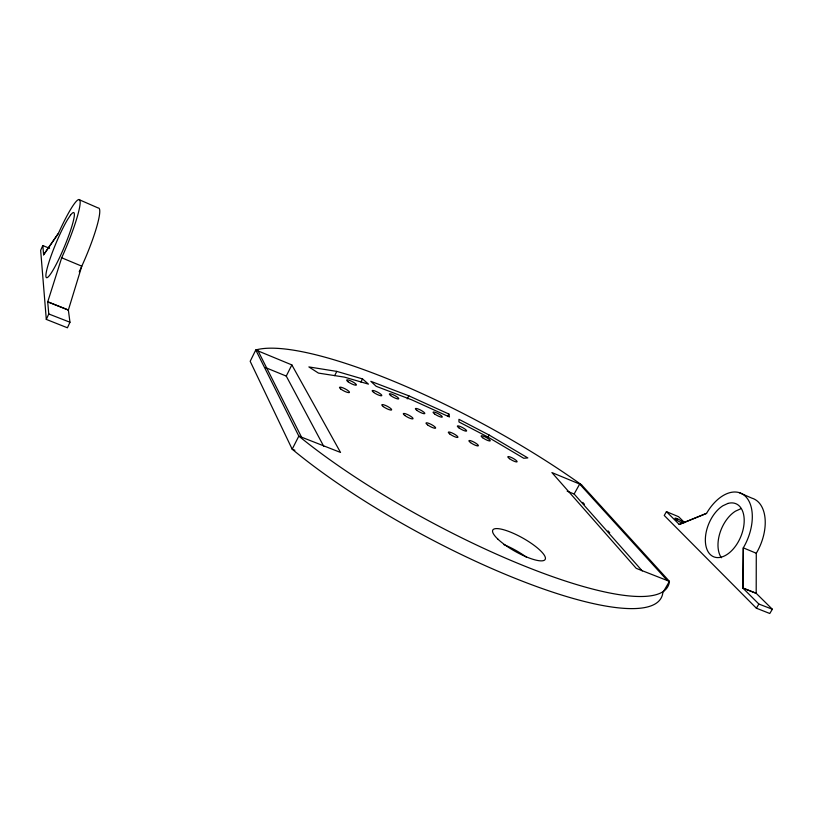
<?xml version="1.0" encoding="UTF-8"?>
<svg xmlns="http://www.w3.org/2000/svg" width="813" height="813" viewBox="0 0 813 813"><rect width="100%" height="100%" fill="white"/><g stroke="black" fill="none" stroke-linecap="round" stroke-linejoin="round"><path stroke-width="1.22" d="M739.18 492.617L751.842 498.135A40.152 24.451 -67.1 0 1 756.283 553.247L756.192 593.297L772.35 609.242L769.779 613.49L756.375 608.205L664.241 515.462L666.436 511.651L678.611 516.722L684.637 522.678M772.35 609.242L758.875 604.049L742.93 588.134L743.295 547.85A40.345 24.207 -67.2 0 0 745.216 496.123A40.345 24.207 -67.2 0 0 706.599 513.267L679.282 524.466L666.436 511.651M78.78 199.51L98.129 207.965A49.187 7.012 -67.3 0 1 81.788 266.176L68.363 310.038L69.969 322.243L67.428 327.791L46.3 319.397L48.77 313.97L47.713 301.897L61.686 257.782A49.471 6.372 -67.3 0 0 80.101 201.167A49.471 6.372 -67.3 0 0 58.445 233.28L43.628 254.774L42.815 245.536L49.573 248.361M42.815 245.536L40.65 250.343L46.3 319.397M79.217 271.806L81.788 266.176L61.686 257.782M323.767 446.378L286.257 376.084L291.847 364.915L255.76 349.976L250.18 361.307L292.182 449.203A240.374 57.571 28.3 0 0 523.389 581.59A240.374 57.571 28.3 0 0 662.849 592.626L669.434 581.366L581.559 484.843A240.851 55.508 28.3 0 0 255.76 349.976L298.828 436.103A240.851 55.508 28.3 0 0 530.686 568.49A240.851 55.508 28.3 0 0 669.434 581.366L636.244 568.358L551.905 472.566L581.559 484.843M334.651 375.647L336.816 371.399L362.517 378.909L368.441 384.122L344.397 377.12L318.442 373.096L308.869 366.927L336.816 371.399M360.911 382.039L362.517 378.909M407.242 398.868L408.827 395.829L448.878 414.041L449.477 416.978L411.835 399.874L376.185 386.307L370.83 381.317L408.827 395.829M447.689 416.266L448.878 414.041M487.932 437.272L489.131 435.046L458.949 419.315L458.959 421.957L487.363 436.744L523.745 458.268L527.83 457.922L489.131 435.046M642.25 570.919L574.13 493.999L579.679 484.06L667.341 580.543M676.416 520.513L677.514 518.623M756.375 608.205L758.875 604.049M43.556 254.865L58.384 233.453M740.521 508.887L735.47 511.164A28.638 17.429 -67.1 0 0 721.365 557.759M679.16 524.517L706.588 513.43M294.885 450.25L292.182 449.203L298.828 436.103L340.535 452.445L291.847 364.915M742.93 588.134L756.192 593.297L743.001 588.012L743.295 547.85L756.283 553.247M48.77 313.97L69.969 322.243M47.713 301.897L68.363 310.038L47.774 301.745M265.312 367.506L286.257 376.084M567.179 491.154L574.13 493.999M582.748 502.373L584.435 504.273M608.043 530.869L609.73 532.769M258.087 350.942L301.521 437.16M503.714 544.547A29.949 7.957 29.4 0 1 526.448 557.2M70.457 215.211L67.621 219.48A35.274 4.543 -67.3 0 0 45.985 274.235A35.274 4.543 -67.3 0 0 64.583 246.268A35.274 4.543 -67.3 0 0 70.457 215.211M727.889 503.45L722.869 505.767A28.77 17.256 -67.2 0 0 708.062 551.661A28.77 17.256 -67.2 0 0 740.836 536.56A28.77 17.256 -67.2 0 0 727.889 503.45M340.86 389.092A5.61 1.23 27 0 0 349.316 392.567A5.61 1.23 27 0 0 343.269 387.974A5.61 1.23 27 0 0 340.86 389.092M383.309 406.612A5.528 1.189 27.4 0 0 391.531 409.996A5.528 1.189 27.4 0 0 385.403 405.392A5.528 1.189 27.4 0 0 383.309 406.612M482.729 437.77A5.193 1.057 28.3 0 0 490.198 440.87A5.193 1.057 28.3 0 0 484.081 436.439A5.193 1.057 28.3 0 0 482.729 437.77M458.979 427.892A5.224 1.067 28.1 0 0 466.571 431.042A5.224 1.067 28.1 0 0 460.493 426.601A5.224 1.067 28.1 0 0 458.979 427.892M470.564 442.618A5.366 1.128 28.3 0 0 478.318 445.809A5.366 1.128 28.3 0 0 472.048 441.205A5.366 1.128 28.3 0 0 470.564 442.618M449.985 434.122A5.396 1.138 28.1 0 0 457.851 437.364A5.396 1.138 28.1 0 0 451.611 432.75A5.396 1.138 28.1 0 0 449.985 434.122M427.577 424.874A5.437 1.159 27.9 0 0 435.565 428.166A5.437 1.159 27.9 0 0 429.355 423.553A5.437 1.159 27.9 0 0 427.577 424.874M404.823 415.484A5.478 1.179 27.6 0 0 412.933 418.827A5.478 1.179 27.6 0 0 406.764 414.213A5.478 1.179 27.6 0 0 404.823 415.484M434.569 413.908A5.213 1.067 27.9 0 0 442.201 417.089A5.213 1.067 27.9 0 0 436.225 412.719A5.213 1.067 27.9 0 0 434.569 413.908M416.947 410.413A5.305 1.098 27.7 0 0 424.742 413.624A5.305 1.098 27.7 0 0 418.675 409.183A5.305 1.098 27.7 0 0 416.947 410.413M390.687 395.565A5.295 1.098 27.5 0 0 398.604 398.929A5.295 1.098 27.5 0 0 392.862 394.59A5.295 1.098 27.5 0 0 390.687 395.565M373.634 392.384A5.386 1.128 27.3 0 0 381.673 395.728A5.386 1.128 27.3 0 0 375.748 391.287A5.386 1.128 27.3 0 0 373.634 392.384M348.076 381.754A5.437 1.148 27.1 0 0 356.246 385.149A5.437 1.148 27.1 0 0 350.362 380.708A5.437 1.148 27.1 0 0 348.076 381.754M509.527 458.695A5.295 1.098 28.6 0 0 517.078 461.804A5.295 1.098 28.6 0 0 510.737 457.201A5.295 1.098 28.6 0 0 509.527 458.695M498.034 539.273A30.02 7.673 29.3 0 0 543.44 560.614A30.02 7.673 29.3 0 0 515.483 534.293A30.02 7.673 29.3 0 0 498.034 539.273M676.06 519.629A4.583 0.843 29.9 0 0 682.788 522.911A4.583 0.843 29.9 0 0 677.981 519.07A4.583 0.843 29.9 0 0 676.06 519.629"/></g></svg>
